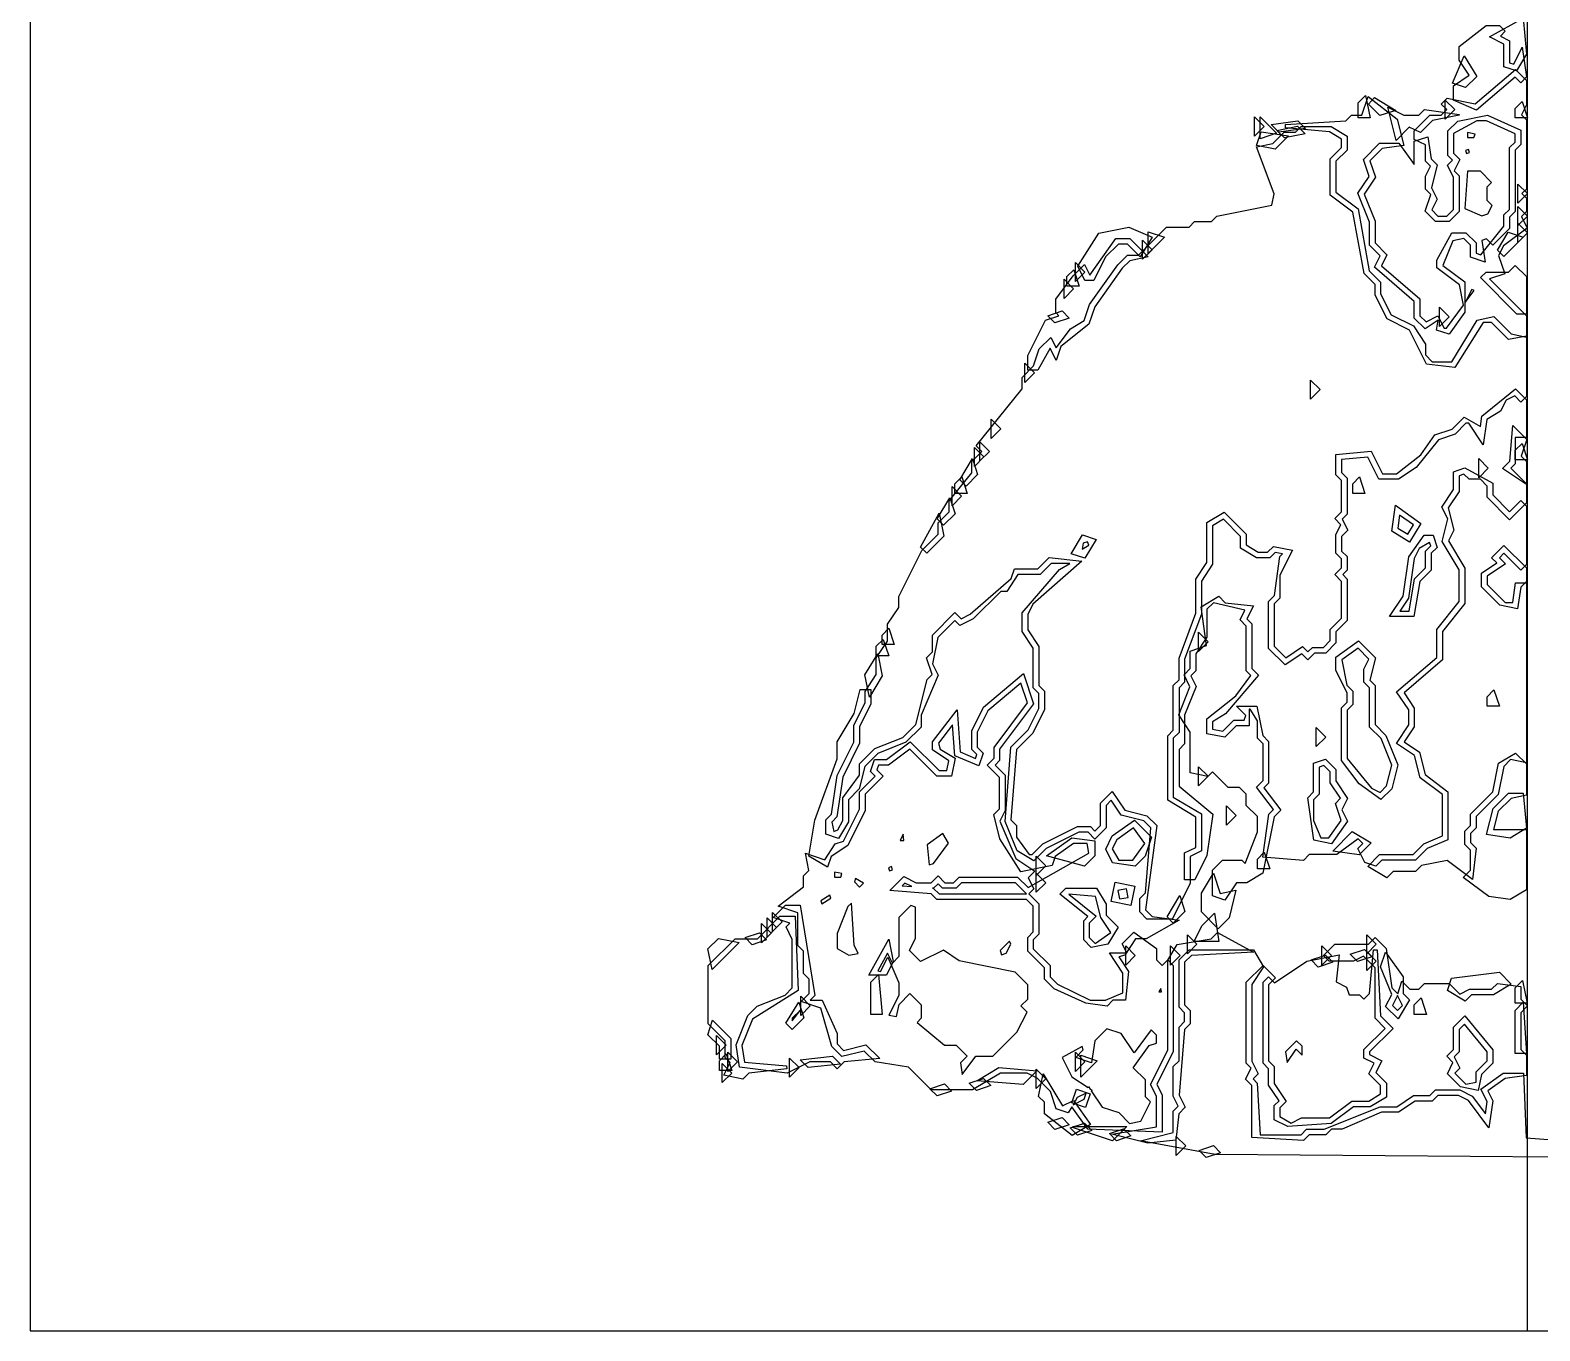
# Model space of a CAD drawing. Header units: millimetres. Extents: x 0 to 296, y 0 to 296.
# Drawn here: x 0 to 132.8, y 0 to 114.5 of the extents above; entities that cross this region are included whole.
import ezdxf

# ---------------------------------------------------------------- set-up
doc = ezdxf.new("R2010")
doc.units = ezdxf.units.MM
for name, color, linetype in [('CUT_OUTLINE', 5, 'Continuous'), ('CUT_SLOT', 1, 'Continuous'), ('ENG_D', 3, 'Continuous'), ('ENG_K', 2, 'Continuous'), ('ENG_L', 4, 'Continuous')]:
    doc.layers.add(name, color=color, linetype=linetype)

msp = doc.modelspace()

# ---------------------------------------------------------------- linework, layer by layer
at = {"layer": 'CUT_OUTLINE'}
msp.add_lwpolyline([(0, 0), (295.8, 0), (295.8, 295.8), (0, 295.8), (0, 0)], close=True, dxfattribs=at)
at = {"layer": 'CUT_SLOT'}
msp.add_lwpolyline([(131.69, 0), (135.25, 0), (135.25, 147.9), (131.69, 147.9), (131.69, 0)], close=True, dxfattribs=at)
at = {"layer": 'ENG_D'}
for points in [[(130.76, 110.88), (129.66, 111.24), (129.66, 113.24), (128.39, 113.87), (131.35, 115.52), (131.64, 112.35), (130.76, 110.88)], [(127.26, 110.4), (126.28, 109.41), (125.14, 109.79), (126.17, 112.21), (127.26, 110.4)], [(125.22, 105.36), (125.22, 103.63), (125.77, 103.09), (125.28, 102.1), (125.72, 101.66), (125.72, 98.5), (124.83, 97.62), (123.64, 97.62), (122.72, 98.53), (123.22, 100.01), (122.76, 100.47), (122.76, 101.62), (123.2, 102.5), (122.76, 102.94), (122.76, 104.37), (121.77, 104.86), (121.77, 105.61), (123.15, 106.98), (124.14, 106.98), (124.63, 107.48), (124.14, 107.97), (124.65, 108.48), (127.13, 107.99), (130.66, 111.02), (131.63, 110.04), (131.63, 107.91), (131.19, 107.03), (131.63, 106.59), (131.63, 100.47), (131.24, 100.08), (131.63, 99.69), (131.63, 98.5), (131.19, 98.06), (131.7, 97.05), (129.61, 95.48), (129.19, 94.64), (129.73, 93.02), (128.39, 92.58), (131.63, 89.34), (131.63, 87.55), (130.07, 87.24), (128.57, 88.74), (127.83, 88.74), (125.35, 84.78), (122.84, 85.06), (121.34, 88.06), (119.37, 89.05), (118.32, 91.15), (118.32, 92.09), (117.35, 93.06), (116.37, 98.46), (114.38, 99.96), (114.38, 103.14), (115.36, 104.13), (115.36, 104.87), (114.3, 105.51), (110.43, 105.86), (110.44, 106.17), (115.75, 106.48), (116.25, 106.98), (117.16, 106.98), (117.7, 108.62), (120.27, 106.63), (120.85, 104.31), (118.93, 104.04), (117.86, 102.97), (118.35, 101.52), (117.37, 100.05), (118.32, 97.66), (118.32, 95.75), (119.36, 94.71), (118.87, 93.73), (122.27, 90.83), (122.27, 89.34), (122.81, 88.79), (123.85, 89.32), (124.39, 88.25), (124.61, 88.25), (126.09, 90.28), (125.74, 92.05), (123.74, 93.55), (123.74, 94.23), (125.08, 96.63), (126.31, 96.63), (127.2, 95.75), (127.2, 94.83), (127.61, 94.7), (129.66, 97.21), (129.66, 98.21), (130.15, 98.7), (130.15, 104.13), (130.65, 104.62), (130.65, 105.34), (128.13, 106.49), (127.26, 106.49), (125.22, 105.36)], [(108.56, 106), (107.72, 105.15), (107.72, 106.84), (108.56, 106)], [(108.29, 105.53), (110.71, 105.18), (109.53, 104), (107.89, 104.33), (108.29, 105.53)], [(109.69, 105.65), (111.5, 106.02), (112.17, 105.35), (110.35, 104.99), (109.69, 105.65)], [(90.22, 90.8), (91.76, 92.85), (92.75, 93.84), (93.22, 92.92), (95.52, 96.14), (96.73, 96.14), (98.36, 94.51), (96.75, 94.18), (96.08, 93.51), (93.65, 90.11), (93.14, 88.59), (90.68, 86.62), (90.27, 85.39), (89.72, 86.49), (88.64, 84.55), (87.76, 84.55), (87.76, 85.84), (89.31, 88.94), (90.5, 89.34), (90.22, 89.63), (90.22, 90.8)], [(97.86, 94.31), (97.86, 95.99), (98.7, 95.15), (97.86, 94.31)], [(98.35, 96.72), (99.8, 96.24), (98.35, 94.8), (98.35, 96.72)], [(126.25, 90.49), (127.04, 91.57), (126.83, 91.64), (126.25, 90.49)], [(123.99, 90.08), (124.83, 89.23), (123.99, 88.39), (123.99, 90.08)], [(87.51, 85.15), (88.35, 84.3), (87.51, 83.46), (87.51, 85.15)], [(113.78, 60.15), (114.38, 60.74), (114.38, 61.73), (115.36, 62.71), (115.36, 65.96), (114.77, 66.56), (115.36, 67.15), (115.36, 67.93), (114.87, 68.43), (114.87, 70.07), (115.31, 70.94), (114.77, 71.49), (115.36, 72.08), (115.36, 74.83), (114.87, 75.33), (114.87, 77.13), (117.97, 77.42), (118.97, 75.43), (120.21, 75.43), (122.33, 77.08), (123.59, 78.84), (125.09, 79.34), (126.17, 80.42), (127.58, 79.58), (127.7, 80.49), (130.66, 82.91), (131.63, 81.94), (131.63, 78.63), (130.65, 78.63), (130.65, 76.31), (130.26, 75.92), (131.63, 74.55), (131.63, 72.86), (130.15, 71.38), (128.18, 73.36), (128.18, 74.34), (127.59, 74.94), (126.6, 74.94), (126.14, 75.39), (125.72, 75.25), (125.72, 73.88), (124.75, 72.43), (125.24, 70.47), (124.77, 69.52), (126.21, 67.12), (126.21, 64), (124.24, 61.54), (124.24, 59.05), (120.87, 56.16), (121.77, 54.8), (121.77, 53.17), (120.88, 51.83), (122.24, 50.93), (122.73, 48.95), (124.73, 47.45), (124.73, 43.22), (122.9, 42.44), (121.87, 41.41), (118.92, 41.41), (118.39, 40.88), (117.41, 41.21), (116.79, 42.45), (117.23, 42.89), (116.82, 43.31), (114.95, 41.91), (112.51, 41.91), (112.01, 41.4), (108.43, 41.68), (108.97, 45.47), (109.37, 45.87), (107.89, 47.84), (108.46, 48.42), (108.46, 51.66), (107.97, 52.16), (107.97, 53.67), (107.34, 54.72), (107.23, 54.72), (107.23, 53.24), (106.1, 53.24), (105.09, 52.24), (103.53, 52.55), (103.53, 53.86), (106.06, 55.88), (107.4, 57.66), (106.98, 58.07), (106.98, 62.02), (106.44, 62.56), (106.87, 63.43), (104.1, 64.07), (103.53, 63.5), (103.53, 61.06), (102.55, 59.58), (102.55, 58.07), (102.11, 57.63), (102.57, 56.71), (101.56, 54.18), (101.56, 51.66), (101.07, 51.17), (101.07, 47.94), (104.04, 45.46), (103.52, 41.83), (102.45, 39.69), (101.56, 39.69), (101.56, 42.06), (102.55, 42.55), (102.55, 45.22), (100.08, 46.7), (100.08, 52.36), (100.57, 52.85), (100.57, 56.8), (101.07, 57.29), (101.07, 59.21), (102.55, 63.15), (102.55, 66.14), (103.53, 67.62), (103.53, 71.13), (105.05, 72.04), (106.98, 70.11), (106.98, 69.16), (108.04, 68.53), (108.85, 68.53), (109.37, 69.04), (111.04, 68.71), (109.94, 66.5), (109.94, 64.48), (109.45, 63.99), (109.45, 60.25), (110.46, 59.23), (111.94, 60.22), (112.41, 59.76), (112.8, 60.15), (113.78, 60.15)], [(112.65, 81.98), (112.65, 83.67), (113.49, 82.83), (112.65, 81.98)], [(85.39, 79.37), (84.55, 78.53), (84.55, 80.22), (85.39, 79.37)], [(83.07, 76.07), (83.07, 77.75), (83.91, 76.91), (83.07, 76.07)], [(83.56, 78.24), (84.41, 77.4), (83.56, 76.56), (83.56, 78.24)], [(130.65, 77.5), (131.25, 78.1), (131.73, 76.66), (130.65, 76.66), (130.65, 77.5)], [(81.78, 74.9), (82.89, 76.76), (83.35, 75.36), (82.33, 74.34), (81.78, 74.9)], [(81.95, 75.15), (82.43, 73.7), (81.35, 73.7), (81.35, 74.55), (81.95, 75.15)], [(80.92, 73.3), (81.38, 71.91), (80.36, 70.89), (79.8, 71.45), (80.92, 73.3)], [(81.94, 73.46), (81.1, 72.62), (81.1, 74.3), (81.94, 73.46)], [(78.88, 68.43), (78.33, 68.98), (79.98, 71.95), (80.38, 69.93), (78.88, 68.43)], [(120.48, 71.79), (120.31, 70.63), (121.2, 70.1), (121.69, 70.92), (120.48, 71.79)], [(91.58, 68.39), (92.58, 70.06), (93.79, 69.65), (92.79, 67.99), (91.58, 68.39)], [(122.76, 67.15), (122.76, 68.63), (123.22, 69.09), (123.11, 69.39), (122.21, 68.85), (121.76, 67.96), (121.27, 64.49), (120.51, 63.35), (121.32, 63.35), (121.79, 66.18), (122.76, 67.15)], [(130.85, 63.55), (129.29, 63.86), (127.69, 65.47), (127.69, 66.69), (129.03, 67.58), (128.57, 68.03), (129.66, 69.12), (131.63, 67.15), (131.63, 65.96), (131.13, 65.45), (130.85, 63.55)], [(69.03, 44.93), (70.99, 50.33), (70.99, 51.83), (72.49, 54.33), (73.02, 56.45), (73.95, 56.45), (73.95, 55.16), (72.96, 53.19), (72.96, 51.71), (71.48, 48.73), (70.98, 45.24), (70.52, 44.78), (70.69, 43.95), (71.06, 44.08), (71.49, 44.92), (71.49, 46.92), (72.96, 48.89), (72.96, 49.9), (74.31, 51.24), (76.77, 52.22), (77.92, 53.37), (78.9, 57.31), (79.34, 57.75), (78.85, 59.23), (79.37, 59.76), (79.37, 61.23), (81.35, 63.21), (81.89, 62.67), (82.69, 63.06), (86.31, 66.2), (86.59, 67.05), (88.64, 67.05), (89.64, 68.05), (92.53, 67.73), (88.2, 63.94), (87.76, 63.05), (87.76, 61.7), (88.74, 60.22), (88.74, 56.8), (89.23, 56.3), (89.23, 54.67), (88.2, 52.61), (86.76, 51.16), (86.28, 44.96), (86.77, 44.47), (86.77, 43.46), (87.88, 41.91), (88.15, 41.91), (89.09, 42.85), (92.13, 44.37), (93.28, 44.37), (93.67, 43.98), (94.16, 44.47), (94.16, 46.44), (95.19, 47.47), (96.29, 45.82), (98.23, 45.33), (99.11, 44.46), (98.12, 37.06), (98.72, 36.47), (101.09, 36.13), (98.17, 34.51), (97.25, 34.51), (96.29, 33.07), (95.78, 32.9), (96.64, 31.61), (96.36, 29.09), (95.25, 29.09), (94.74, 28.58), (92.86, 28.85), (90.08, 30.11), (89.23, 30.96), (89.23, 31.94), (87.76, 33.42), (87.76, 34.61), (88.25, 35.11), (88.25, 37.37), (87.65, 37.96), (79.76, 37.96), (79.26, 38.46), (75.62, 38.74), (76.86, 39.99), (77.95, 39.44), (79.27, 39.44), (79.87, 40.04), (80.46, 39.44), (81.24, 39.44), (81.74, 39.93), (86.87, 39.93), (87.8, 39.01), (93.15, 42.03), (92.98, 42.89), (91.78, 42.89), (90.18, 41.75), (89.92, 40.95), (87.14, 40.4), (85.31, 43.29), (84.77, 45.43), (85.29, 45.95), (85.29, 48.71), (84.2, 49.79), (84.8, 50.39), (84.8, 51.35), (87.73, 55.26), (87.14, 57.01), (84.26, 54.57), (83.32, 52.69), (83.32, 51.37), (83.85, 50.85), (83.47, 49.71), (81.36, 50.61), (81.15, 53.33), (79.9, 51.72), (80.07, 51.19), (81.38, 50.41), (81.06, 48.81), (79.76, 48.81), (77.38, 51.19), (75.51, 49.79), (74.62, 49.79), (74.48, 49.37), (75.04, 48.81), (73.46, 47.23), (73.46, 45.79), (71.92, 42.72), (70.46, 41.75), (70.14, 40.8), (68.5, 41.78), (69.03, 44.93)], [(74.94, 61.23), (75.54, 61.84), (76.02, 60.39), (74.94, 60.39), (74.94, 61.23)], [(74.44, 59.41), (74.44, 60.25), (75.04, 60.85), (75.53, 59.41), (74.44, 59.41)], [(115.86, 50.37), (117.99, 47.77), (118.77, 47.38), (119.33, 47.95), (119.79, 49.78), (118.85, 52.12), (117.83, 53.14), (117.83, 56.59), (117.34, 57.09), (117.34, 58.23), (117.78, 59.11), (116.82, 60.07), (115.39, 59.05), (115.84, 56.82), (116.35, 56.3), (116.35, 55.11), (115.86, 54.62), (115.86, 50.37)], [(74.56, 59.59), (74.95, 57.64), (73.83, 55.78), (73.44, 57.73), (74.56, 59.59)], [(128.18, 54.97), (128.18, 55.81), (128.78, 56.41), (129.26, 54.97), (128.18, 54.97)], [(131.63, 49.9), (131.63, 47.13), (130.28, 46.86), (129.14, 45.72), (128.74, 44.12), (131.63, 44.12), (131.63, 38.81), (130.21, 37.95), (128.33, 38.22), (126.08, 39.91), (126.7, 40.53), (126.7, 42.3), (126.21, 42.79), (126.21, 43.98), (126.7, 44.47), (126.7, 45.46), (128.69, 47.45), (129.19, 49.95), (130.68, 50.84), (131.63, 49.9)], [(102.79, 49.65), (103.63, 48.81), (102.79, 47.97), (102.79, 49.65)], [(115.34, 44.9), (114.84, 46.41), (115.29, 46.87), (114.38, 48.24), (114.38, 49.2), (113.82, 49.76), (113.39, 49.62), (113.39, 47.23), (112.9, 46.73), (112.9, 44.91), (113.55, 43.38), (114.25, 43.38), (115.34, 44.9)], [(97.06, 44.27), (95.59, 43.22), (95.18, 42.41), (95.78, 41.41), (97, 41.41), (98.05, 42.89), (97.06, 44.27)], [(107.97, 40.67), (107.97, 41.51), (108.57, 42.12), (109.05, 40.67), (107.97, 40.67)], [(104.68, 38.49), (106.08, 38.77), (105.48, 36.36), (104.52, 35.39), (103.04, 36.87), (103.04, 38.52), (104.09, 40.27), (104.68, 38.49)], [(96.44, 38.9), (95.69, 38.75), (95.84, 38.01), (96.59, 38.15), (96.44, 38.9)], [(68.63, 29.09), (69.67, 29.09), (70.99, 26.18), (70.99, 25.25), (71.56, 24.68), (73.53, 25.17), (74.74, 23.96), (71.6, 23.67), (70.99, 23.07), (70.4, 23.66), (68.59, 23.66), (66.6, 22.67), (62.39, 23.2), (62.11, 25.17), (63.14, 27.75), (63.95, 28.56), (66.42, 29.54), (67.05, 30.18), (67.05, 34.45), (66.5, 35.55), (66.84, 35.88), (65.36, 36.37), (66.45, 37.47), (67.75, 37.47), (69.04, 29.5), (68.63, 29.09)], [(91.37, 38.44), (93.79, 36.5), (93.18, 35.89), (93.18, 34.61), (93.7, 34.09), (95.06, 35.07), (94.18, 36.38), (93.72, 38.22), (91.37, 38.44)], [(101.59, 36.91), (100.57, 35.89), (100.02, 36.44), (101.13, 38.3), (101.59, 36.91)], [(64.83, 36.34), (65.67, 35.5), (64.83, 34.65), (64.83, 36.34)], [(65.32, 35.15), (65.32, 36.83), (66.16, 35.99), (65.32, 35.15)], [(60.56, 34.53), (62.37, 34.17), (60, 31.79), (59.63, 33.61), (60.56, 34.53)], [(62.9, 34.62), (64.16, 35.04), (64.79, 34.4), (63.53, 33.98), (62.9, 34.62)], [(65.18, 35), (64.34, 34.16), (64.34, 35.85), (65.18, 35)], [(98.57, 21.69), (100.08, 24.71), (100.08, 32.61), (100.91, 34), (103.91, 34.49), (104.47, 35.06), (107.61, 33.32), (102.16, 33.04), (101.56, 32.44), (101.56, 28.7), (102.05, 28.2), (102.05, 27.01), (101.55, 26.51), (101.07, 20.75), (101.61, 19.67), (101.06, 19.11), (100.8, 16.79), (98.34, 16.51), (95.17, 17.3), (99.09, 17.96), (99.09, 20.65), (98.57, 21.69)], [(120.31, 29.67), (120.68, 30.78), (121.38, 30.07), (122.16, 30.07), (122.66, 30.57), (124.83, 30.57), (125.77, 29.63), (126.64, 30.07), (128.57, 30.07), (129.08, 30.58), (131.14, 30.29), (131.14, 29.19), (131.73, 28.59), (131.14, 28), (131.14, 24.75), (131.63, 24.26), (131.63, 22.46), (129.76, 22.2), (128.25, 21.12), (128.68, 20.25), (128.34, 17.86), (126.54, 20.27), (125.66, 20.71), (123.85, 20.71), (123.35, 20.21), (121.85, 20.21), (120.37, 19.23), (118.87, 19.23), (115.41, 17.75), (114.48, 17.75), (113.99, 17.26), (112.51, 17.26), (112.01, 16.76), (107.48, 17.02), (107.48, 21.59), (106.93, 22.14), (107.42, 23.12), (106.98, 23.56), (106.98, 30.67), (108.46, 32.15), (109.55, 31.06), (108.95, 30.46), (108.95, 23.77), (109.45, 23.27), (109.45, 21.77), (110.5, 20.18), (109.94, 19.62), (109.94, 18.87), (110.94, 18.28), (111.85, 18.73), (114.3, 18.73), (116.27, 20.21), (117.76, 20.21), (118.81, 20.85), (118.81, 21.59), (117.78, 22.63), (118.24, 23.55), (117.34, 24), (117.34, 24.75), (119.21, 26.62), (118.32, 27.51), (118.32, 31.94), (117.29, 32.98), (116.41, 32.54), (114.28, 32.54), (113.78, 33.03), (114.77, 34.02), (117.73, 34.02), (118.32, 34.61), (119.29, 33.64), (119.79, 30.19), (120.31, 29.67)], [(75.93, 32.5), (75.34, 31.31), (73.78, 31.31), (75.54, 34.48), (75.93, 32.5)], [(96.38, 32.19), (96.38, 33.87), (97.22, 33.03), (96.38, 32.19)], [(112.69, 32.65), (113.95, 33.07), (114.59, 32.43), (113.32, 32.01), (112.69, 32.65)], [(74.96, 27.85), (73.95, 27.85), (73.95, 30.67), (74.64, 31.36), (74.96, 27.85)], [(119.85, 28.64), (120.29, 28.2), (120.73, 28.64), (120.29, 29.52), (119.85, 28.64)], [(67.05, 27.28), (67.73, 28.19), (67.05, 27.51), (67.05, 27.28)], [(60.64, 25.04), (59.62, 26.06), (60.04, 27.33), (61.63, 25.74), (61.63, 23.91), (60.64, 23.91), (60.64, 25.04)], [(128.18, 24.56), (126.19, 26.99), (125.72, 26.52), (125.72, 24.55), (125.28, 24.11), (125.77, 23.12), (125.33, 22.68), (126.29, 21.71), (127.2, 21.89), (127.2, 22.78), (128.18, 23.77), (128.18, 24.56)], [(62.22, 23.66), (61.38, 22.82), (61.38, 24.51), (62.22, 23.66)], [(92.44, 24.25), (93.88, 23.77), (92.44, 22.33), (92.44, 24.25)], [(61.73, 22.68), (60.89, 21.84), (60.89, 23.52), (61.73, 22.68)], [(85.23, 23.18), (88.55, 22.88), (87.36, 21.68), (83.27, 22), (85.23, 23.18)], [(88.49, 21.34), (88.49, 23.03), (89.34, 22.19), (88.49, 21.34)], [(88.72, 20.63), (89.12, 22.61), (90.81, 19.8), (91.78, 20.28), (93.29, 18.17), (91.68, 17.2), (89.23, 19.11), (89.23, 20.11), (88.72, 20.63)], [(79.8, 20.67), (79.16, 21.31), (80.43, 21.73), (81.06, 21.09), (79.8, 20.67)], [(83.25, 21.16), (82.62, 21.8), (83.88, 22.22), (84.51, 21.58), (83.25, 21.16)], [(91.63, 20.06), (92.04, 21.26), (93.24, 20.86), (92.84, 19.65), (91.63, 20.06)], [(91.71, 17.9), (91.72, 17.99), (96.48, 17.99), (95.22, 16.73), (91.71, 17.9)], [(100.82, 15.43), (100.82, 17.11), (101.66, 16.27), (100.82, 15.43)], [(102.83, 15.88), (104.09, 16.3), (104.73, 15.67), (103.46, 15.25), (102.83, 15.88)]]:
    msp.add_lwpolyline(points, close=True, dxfattribs=at)
at = {"layer": 'ENG_K'}
for points in [[(120.14, 107.41), (118.75, 106.95), (117.73, 107.97), (118.28, 108.53), (120.14, 107.41)], [(119.43, 107.69), (120.84, 106.98), (122.16, 106.98), (122.67, 107.49), (125.72, 107.06), (125.72, 106.98), (123.37, 106.51), (122.31, 105.45), (121.33, 105.94), (120.16, 104.77), (119.43, 107.69)], [(125.33, 107.48), (124.48, 106.63), (124.48, 108.32), (125.33, 107.48)], [(130.65, 106.74), (130.65, 107.58), (131.25, 108.18), (131.73, 106.74), (130.65, 106.74)], [(91.47, 67.54), (89.83, 67.54), (88.84, 66.56), (86.9, 66.56), (85.92, 65.08), (85.39, 65.08), (82.97, 62.66), (81.79, 62.07), (81.35, 62.51), (79.85, 61.01), (79.39, 58.7), (79.89, 57.69), (78.39, 54.18), (78.39, 53.14), (77.05, 51.8), (74.58, 50.82), (73.43, 49.67), (72.94, 47.7), (71.98, 46.73), (71.98, 44.8), (71.1, 43.33), (70.01, 43.7), (70.01, 44.97), (70.51, 45.47), (71, 48.88), (72.47, 51.82), (72.47, 53.3), (73.46, 55.27), (73.46, 56.28), (74.44, 57.76), (74.44, 59.24), (75.43, 60.71), (75.43, 62.19), (76.42, 63.67), (76.42, 64.64), (78.43, 68.67), (79.87, 70.11), (79.87, 71.1), (80.85, 72.08), (80.85, 73.05), (82.83, 75.52), (82.83, 76.52), (83.71, 77.4), (83.23, 77.88), (87.26, 82.91), (87.26, 83.91), (88.28, 84.93), (88.77, 86.41), (89.79, 87.43), (90.26, 86.5), (91.53, 88.19), (92.73, 88.91), (93.2, 90.33), (95.7, 93.83), (96.53, 94.66), (97.51, 94.66), (99.98, 97.12), (101.95, 97.12), (102.44, 97.62), (103.92, 97.62), (104.4, 98.09), (109.24, 99.06), (109.44, 100.06), (107.88, 104.21), (109.33, 104.5), (110.33, 105.5), (111.32, 105.5), (111.81, 106), (114.45, 106), (115.86, 105.15), (115.86, 103.92), (114.87, 102.94), (114.87, 100.2), (116.82, 98.74), (117.81, 93.3), (118.81, 92.29), (118.81, 91.26), (119.74, 89.42), (121.69, 88.44), (122.76, 86.84), (122.76, 85.89), (123.35, 85.29), (125.08, 85.29), (127.29, 88.96), (128.76, 89.26), (130.28, 87.74), (131.63, 87.46), (131.63, 82.23), (131.14, 81.74), (130.6, 82.28), (129.84, 81.9), (129.36, 80.93), (128.16, 80.21), (127.84, 77.96), (126.57, 79.87), (126.31, 79.87), (125.36, 78.91), (123.89, 78.42), (121.94, 75.99), (120.37, 74.94), (118.66, 74.94), (117.68, 76.89), (115.36, 76.68), (115.36, 75.53), (115.86, 75.04), (115.86, 71.88), (115.42, 71.44), (115.91, 70.45), (115.36, 69.9), (115.36, 68.63), (115.86, 68.14), (115.86, 66.95), (115.47, 66.56), (115.86, 66.16), (115.86, 62.51), (114.87, 61.52), (114.87, 60.54), (113.99, 59.65), (113, 59.65), (112.41, 59.06), (111.88, 59.58), (110.4, 58.6), (108.95, 60.04), (108.95, 64.19), (109.46, 64.7), (109.95, 68.15), (110.18, 68.38), (109.53, 68.51), (109.06, 68.03), (107.9, 68.03), (106.49, 68.88), (106.49, 69.9), (104.97, 71.42), (104.02, 70.85), (104.02, 67.47), (103.04, 65.99), (103.04, 63.06), (101.56, 59.12), (101.56, 57.09), (101.07, 56.59), (101.07, 52.65), (100.57, 52.16), (100.57, 46.98), (103.04, 45.5), (103.04, 42.25), (102.05, 41.75), (102.05, 39.38), (100.48, 36.24), (98.25, 36.24), (97.62, 36.87), (97.62, 38.06), (98.12, 38.56), (98.59, 44.28), (97.98, 44.89), (95.98, 45.39), (95.11, 46.7), (94.66, 46.24), (94.66, 44.27), (93.67, 43.28), (93.08, 43.88), (92.25, 43.88), (89.38, 42.44), (88.29, 41.35), (86.82, 42.23), (85.78, 44.83), (86.28, 51.38), (87.8, 52.9), (88.74, 54.78), (88.74, 56.1), (88.25, 56.59), (88.25, 60.07), (87.26, 61.55), (87.26, 63.2), (90.55, 66.99), (91.47, 67.54)], [(130.89, 99.24), (130.89, 100.92), (131.73, 100.08), (130.89, 99.24)], [(130.89, 97.27), (130.89, 98.95), (131.73, 98.11), (130.89, 97.27)], [(89.52, 89.34), (90.78, 89.76), (91.42, 89.13), (90.15, 88.71), (89.52, 89.34)], [(120.2, 51.7), (121.28, 53.32), (121.28, 54.65), (120.21, 56.25), (123.74, 59.27), (123.74, 61.71), (125.72, 64.18), (125.72, 66.98), (124.22, 69.47), (124.72, 71.46), (124.2, 72.49), (125.22, 74.03), (125.22, 75.61), (126.23, 75.94), (128.67, 74.59), (128.67, 73.56), (130.15, 72.08), (131.14, 73.07), (131.63, 72.57), (131.63, 67.44), (131.14, 66.95), (129.66, 68.43), (129.27, 68.03), (129.8, 67.5), (128.18, 66.42), (128.18, 65.67), (129.76, 64.09), (130.43, 64.09), (130.68, 65.82), (131.63, 65.82), (131.63, 49.99), (130.23, 50.27), (129.64, 49.67), (129.15, 47.21), (127.2, 45.25), (127.2, 44.27), (126.7, 43.78), (126.7, 42.99), (127.21, 42.49), (126.9, 39.72), (124.67, 41.4), (122.39, 40.94), (121.87, 40.43), (119.9, 40.43), (119.35, 39.87), (117.68, 40.87), (118.71, 41.91), (121.67, 41.91), (122.62, 42.85), (124.24, 43.55), (124.24, 47.21), (122.29, 48.66), (121.8, 50.63), (120.2, 51.7)], [(127.44, 76.76), (128.28, 75.92), (127.44, 75.08), (127.44, 76.76)], [(120.11, 72.66), (122.35, 71.06), (121.36, 69.42), (119.78, 70.37), (120.11, 72.66)], [(93.02, 69.45), (92.65, 69.33), (92.54, 68.78), (93.13, 69.13), (93.02, 69.45)], [(113.99, 52.26), (113.15, 51.42), (113.15, 53.1), (113.99, 52.26)], [(112.93, 43.18), (112.39, 46.92), (112.9, 47.43), (112.9, 49.97), (113.95, 50.32), (114.87, 49.4), (114.87, 48.39), (115.89, 46.85), (115.39, 45.85), (115.9, 44.84), (114.49, 42.87), (112.93, 43.18)], [(105.26, 44.51), (105.26, 46.2), (106.1, 45.36), (105.26, 44.51)], [(94.66, 37.54), (94.66, 36.58), (95.71, 35.53), (94.81, 34.04), (93.34, 33.75), (92.69, 34.41), (92.69, 36.09), (93.06, 36.46), (90.59, 38.43), (91.1, 38.95), (93.81, 38.95), (94.66, 37.54)], [(62.83, 23.65), (66.55, 23.31), (66.56, 23.06), (63.22, 22.69), (62.69, 22.16), (61.01, 22.5), (61.57, 23.62), (61.13, 24.06), (61.13, 25.53), (59.65, 27.01), (59.65, 32.15), (62.02, 34.51), (63.99, 34.51), (65.96, 36.48), (67.29, 36.48), (67.55, 29.94), (63.55, 27.44), (62.62, 25.11), (62.83, 23.65)], [(113.64, 32.19), (113.64, 33.87), (114.48, 33.03), (113.64, 32.19)], [(119.78, 29.59), (118.8, 32.04), (119.23, 33.32), (120.79, 31.14), (120.79, 29.68), (121.34, 29.13), (120.34, 27.46), (119.25, 28.55), (119.78, 29.59)], [(124.68, 29.96), (125.04, 31.04), (129.26, 31.57), (130.3, 30.52), (128.74, 29.58), (126.8, 29.58), (126.25, 29.02), (124.68, 29.96)], [(130.65, 28.84), (130.65, 30.18), (131.29, 30.82), (131.69, 28.84), (130.65, 28.84)], [(130.65, 24.4), (130.65, 28.2), (131.35, 28.91), (131.65, 24.4), (130.65, 24.4)], [(66.8, 24.01), (67.64, 23.17), (66.8, 22.33), (66.8, 24.01)], [(71.28, 23.48), (68.44, 23.16), (67.74, 23.85), (70.59, 24.17), (71.28, 23.48)], [(90.15, 17.71), (89.52, 18.35), (90.78, 18.77), (91.42, 18.13), (90.15, 17.71)], [(91.49, 17.86), (92.75, 18.28), (93.39, 17.64), (92.13, 17.22), (91.49, 17.86)], [(94.94, 17.36), (96.2, 17.78), (96.84, 17.15), (95.58, 16.73), (94.94, 17.36)]]:
    msp.add_lwpolyline(points, close=True, dxfattribs=at)
msp.add_lwpolyline([(134.16, 15.28), (104.25, 15.53), (97.68, 16.72), (100.57, 17.45), (100.57, 19.33), (101.01, 19.77), (100.57, 20.65), (100.57, 23.27), (101.07, 23.77), (101.07, 26.72), (101.56, 27.22), (101.56, 28), (101.07, 28.49), (101.07, 32.64), (101.95, 33.52), (107.62, 33.52), (108.51, 32.04), (107.48, 30.49), (107.48, 23.72), (108.02, 22.63), (107.58, 22.19), (107.96, 21.8), (108.2, 17.26), (111.81, 17.26), (112.3, 17.75), (113.84, 17.75), (118.77, 19.72), (118.77, 19.72), (120.22, 19.72), (121.7, 20.71), (123.15, 20.71), (123.64, 21.2), (125.77, 21.2), (126.86, 20.65), (128.02, 19.11), (128.17, 20.17), (127.62, 21.28), (129.58, 22.68), (131.38, 22.68), (131.62, 16.99), (134.35, 16.78)], dxfattribs=at)
at = {"layer": 'ENG_L'}
for points in [[(125.22, 109.58), (126.61, 110.5), (125.72, 111.84), (125.72, 113.02), (128.1, 114.87), (129.27, 114.87), (129.76, 114.38), (129.34, 113.95), (130.15, 113.54), (130.15, 111.6), (130.52, 111.47), (131.27, 112.98), (131.65, 110.35), (131.14, 109.84), (130.63, 110.34), (127.24, 107.43), (125.22, 108.3), (125.22, 109.58)], [(116.84, 108.07), (117.49, 108.71), (117.88, 106.74), (116.84, 106.74), (116.84, 108.07)], [(108.21, 104.91), (108.21, 106.84), (109.66, 105.4), (108.21, 104.91)], [(112.19, 105.82), (109.85, 105.49), (109.17, 106.17), (111.51, 106.5), (112.19, 105.82)], [(121.76, 102.64), (121.77, 102.65), (121.77, 104.7), (122.96, 105.09), (123.24, 103.15), (123.77, 102.62), (123.27, 100.6), (123.77, 99.59), (123.31, 98.65), (123.85, 98.11), (124.63, 98.11), (125.22, 98.7), (125.22, 101.5), (124.68, 102.59), (125.12, 103.04), (124.73, 103.43), (124.73, 105.61), (125.6, 106.47), (128.21, 106.99), (131.14, 105.66), (131.14, 104.42), (130.65, 103.92), (130.65, 98.5), (130.15, 98.01), (130.15, 97.02), (128.67, 95.54), (128.12, 96.1), (127.72, 95.97), (127.99, 94.05), (126.7, 94.48), (126.7, 95.54), (126.13, 96.12), (125.16, 95.92), (124.29, 93.76), (126.21, 92.32), (126.21, 89.65), (124.83, 87.71), (123.71, 88.08), (123.88, 88.95), (122.73, 88.18), (121.77, 89.13), (121.77, 90.6), (118.26, 93.61), (118.76, 94.61), (117.83, 95.54), (117.83, 97.57), (116.81, 100.11), (117.8, 101.6), (117.3, 103.1), (118.71, 104.52), (120.42, 104.52), (121.76, 102.64)], [(127.02, 105.01), (127.12, 105.32), (126.46, 105.45), (126.46, 105.01), (127.02, 105.01)], [(126.37, 103.6), (126.64, 103.69), (126.55, 103.96), (126.28, 103.87), (126.37, 103.6)], [(126.22, 98.76), (127.7, 98.13), (128.25, 98.31), (128.62, 99.05), (128.18, 99.49), (128.18, 100.68), (128.57, 101.07), (127.59, 102.05), (126.44, 102.05), (126.22, 98.76)], [(97.66, 94.51), (96.53, 95.64), (95.75, 95.64), (94.61, 94.51), (93.58, 92.44), (92.78, 92.44), (92.16, 93.69), (94.01, 96.6), (96.66, 97.13), (98.71, 96.25), (97.66, 94.51)], [(130.89, 95.79), (130.89, 97.47), (131.73, 96.63), (130.89, 95.79)], [(131.35, 96.24), (129.66, 94.56), (129.1, 95.11), (130.04, 96.68), (131.35, 96.24)], [(91.81, 93.39), (92.29, 91.95), (91.21, 91.95), (91.21, 92.79), (91.81, 93.39)], [(91.95, 92.34), (91.95, 94.02), (92.79, 93.18), (91.95, 92.34)], [(128.08, 93.18), (130.05, 93.18), (130.65, 93.77), (131.63, 92.79), (131.63, 89.48), (130.79, 89.48), (127.59, 92.69), (128.08, 93.18)], [(90.96, 92.54), (91.8, 91.7), (90.96, 90.86), (90.96, 92.54)], [(130.45, 79.67), (131.67, 78.45), (131.18, 76.98), (131.63, 76.52), (131.63, 74.48), (129.52, 75.88), (130.16, 76.53), (130.45, 79.67)], [(116.35, 73.7), (116.35, 74.55), (116.95, 75.15), (117.43, 73.7), (116.35, 73.7)], [(123.25, 68.43), (123.25, 66.95), (122.25, 65.94), (121.73, 62.86), (119.59, 62.86), (120.8, 64.67), (121.29, 68.13), (122.63, 70.01), (123.43, 70.01), (123.78, 68.95), (123.25, 68.43)], [(103.02, 63.73), (104.56, 64.65), (105.12, 64.08), (107.61, 63.8), (107.04, 62.66), (107.48, 62.22), (107.48, 58.28), (108.06, 57.7), (105.17, 54.29), (104.02, 53.6), (104.02, 52.95), (104.93, 52.77), (105.89, 53.74), (106.8, 53.74), (106.95, 54.16), (106.14, 54.97), (107.92, 54.97), (108.44, 52.38), (108.95, 51.87), (108.95, 48.21), (108.54, 47.8), (110.02, 45.83), (109.43, 45.24), (108.44, 40.27), (107.05, 39.44), (106.13, 39.44), (105.11, 37.91), (104.02, 38.28), (104.02, 40.53), (104.91, 41.41), (106.59, 41.41), (106.89, 41.12), (107.97, 43.92), (107.97, 45.25), (106.98, 46.24), (106.98, 47.23), (106.39, 47.82), (105.4, 47.82), (104.02, 49.2), (103.61, 48.79), (102.05, 49.1), (102.05, 52.68), (101.04, 54.2), (102.03, 56.68), (101.51, 57.73), (102.05, 58.28), (102.05, 59.83), (103.5, 60.32), (103.02, 63.73)], [(102.79, 61.48), (103.63, 60.64), (102.79, 59.8), (102.79, 61.48)], [(115.36, 50.2), (115.36, 54.83), (115.86, 55.32), (115.86, 56.14), (114.87, 58.12), (114.87, 59.29), (116.87, 60.72), (118.35, 59.24), (117.86, 57.26), (118.32, 56.8), (118.32, 53.35), (119.27, 52.4), (120.31, 49.81), (119.78, 47.7), (118.84, 46.76), (116.91, 48.14), (115.36, 50.2)], [(87.86, 38.45), (87.86, 38.45), (88.74, 37.57), (88.74, 34.9), (88.25, 34.41), (88.25, 33.63), (89.73, 32.15), (89.73, 31.16), (90.37, 30.52), (93.24, 29.09), (94.61, 29.09), (96.14, 29.74), (96.14, 31.48), (94.94, 33.28), (96.48, 33.28), (96.08, 34.07), (97.1, 35.08), (99.09, 33.65), (99.09, 32.64), (99.59, 32.15), (100.08, 32.64), (100.57, 32.15), (100.57, 24.59), (99.12, 21.69), (99.59, 20.76), (99.59, 17.49), (93.05, 17.75), (91.64, 19.72), (91.32, 19.18), (90.27, 19.53), (89.76, 21.07), (88.6, 22.23), (87.7, 22.68), (85.36, 22.68), (82.89, 21.2), (79.27, 21.2), (77.28, 23.19), (74.33, 23.68), (73.38, 24.62), (71.41, 24.13), (70.53, 25.01), (69.56, 28.4), (67.83, 28.98), (68.53, 29.68), (68.53, 30.96), (68.03, 31.45), (68.03, 33.42), (67.54, 33.92), (67.54, 36.8), (65.79, 37.38), (68.03, 39.07), (68.03, 40.04), (68.51, 40.51), (68.2, 42.03), (69.91, 41.46), (70.83, 42.85), (71.56, 43.09), (72.96, 45.91), (72.96, 47.43), (74.34, 48.81), (73.92, 49.23), (74.27, 50.29), (75.35, 50.29), (77.43, 51.84), (79.97, 49.3), (80.65, 49.3), (80.83, 50.17), (79.37, 51.14), (79.37, 51.85), (81.54, 54.64), (81.83, 50.95), (83.17, 50.37), (83.28, 50.71), (82.83, 51.17), (82.83, 52.81), (83.86, 54.88), (87.38, 57.86), (88.28, 55.17), (85.29, 51.19), (85.29, 50.18), (84.9, 49.79), (85.78, 48.91), (85.78, 45.79), (85.32, 44.86), (86.72, 41.58), (88.39, 40.46), (87.81, 39.88), (88.3, 38.9), (87.86, 38.45)], [(131.36, 47.33), (131.65, 44.24), (130.21, 43.37), (128.12, 43.67), (128.7, 45.98), (130.05, 47.33), (131.36, 47.33)], [(95.2, 43.55), (97.15, 44.94), (98.64, 43.45), (98.08, 41.77), (97.21, 40.9), (95.23, 41.19), (94.63, 42.4), (95.2, 43.55)], [(116.93, 41.89), (114.59, 42.22), (116.31, 43.94), (117.98, 42.94), (116.93, 41.89)], [(76.87, 43.14), (76.79, 43.71), (76.54, 43.14), (76.87, 43.14)], [(80.29, 43.77), (78.9, 42.78), (79.09, 41), (79.47, 41.13), (80.8, 42.91), (80.29, 43.77)], [(91.64, 43.4), (93.67, 43.11), (93.67, 41.8), (92.76, 40.89), (89.41, 41.8), (91.64, 43.4)], [(88.49, 40.08), (88.49, 41.76), (89.34, 40.92), (88.49, 40.08)], [(70.75, 40.37), (70.75, 39.93), (71.31, 39.93), (71.41, 40.24), (70.75, 40.37)], [(75.86, 40.58), (75.77, 40.85), (75.5, 40.76), (75.59, 40.49), (75.86, 40.58)], [(88.49, 40.28), (89.34, 39.44), (88.49, 38.6), (88.49, 40.28)], [(72.96, 39.05), (73.31, 39.39), (72.61, 39.81), (72.51, 39.51), (72.96, 39.05)], [(77.56, 39.09), (76.96, 39.39), (76.72, 39.15), (77.56, 39.09)], [(79.38, 38.95), (79.48, 38.94), (79.97, 38.45), (87.65, 38.45), (86.67, 39.44), (81.94, 39.44), (81.45, 38.95), (80.26, 38.95), (79.87, 39.34), (79.48, 38.95), (79.38, 38.95)], [(95.11, 37.77), (95.45, 39.48), (97.17, 39.14), (96.82, 37.42), (95.11, 37.77)], [(70.36, 38.33), (69.56, 37.85), (69.65, 37.59), (70.45, 38.07), (70.36, 38.33)], [(70.99, 34.96), (70.99, 33.66), (72.02, 33.05), (72.85, 33.21), (72.48, 33.95), (72.26, 37.65), (71.94, 37.33), (70.99, 34.96)], [(76.44, 28.72), (77.4, 29.68), (78.39, 28.7), (78.39, 27.51), (78.02, 27.13), (80.45, 25.14), (81.45, 25.14), (82.43, 24.16), (81.85, 23.58), (82, 22.56), (83.19, 24.16), (84.7, 24.16), (86.81, 26.28), (87.7, 28.05), (87.16, 28.59), (87.76, 29.19), (87.76, 30.46), (86.65, 31.57), (81.74, 32.55), (80.34, 33.49), (78.34, 32.49), (77.35, 33.48), (77.9, 34.57), (77.9, 37.29), (77.47, 37.43), (76.42, 36.38), (76.42, 32.93), (75.86, 32.37), (75.42, 33.24), (74.56, 31.69), (74.81, 31.61), (75.45, 32.88), (76.42, 30.62), (76.42, 29.52), (75.55, 27.79), (76.22, 27.65), (76.44, 28.72)], [(104.56, 34.26), (102.39, 34.26), (103.08, 35.64), (104.2, 36.76), (104.56, 34.26)], [(101.81, 33.18), (101.81, 34.86), (102.65, 34.02), (101.81, 33.18)], [(118.42, 34.02), (117.58, 33.18), (117.58, 34.86), (118.42, 34.02)], [(86.17, 34.3), (85.33, 33.46), (85.45, 33.1), (85.85, 33.23), (86.26, 34.04), (86.17, 34.3)], [(101.17, 33.03), (100.33, 32.19), (100.33, 33.87), (101.17, 33.03)], [(114.47, 18.25), (110.63, 17.99), (109.45, 18.58), (109.45, 19.82), (109.87, 20.24), (108.95, 21.62), (108.95, 23.07), (108.46, 23.56), (108.46, 30.67), (108.95, 31.16), (109.48, 30.64), (112.31, 32.52), (115.15, 33.09), (114.89, 30.71), (115.81, 30.25), (116.03, 29.58), (116.94, 29.58), (117.34, 29.19), (117.84, 29.69), (118.19, 33.53), (118.5, 33.52), (118.81, 27.72), (119.9, 26.62), (117.83, 24.55), (117.83, 24.31), (118.9, 23.77), (118.38, 22.73), (119.31, 21.79), (119.31, 20.57), (117.9, 19.72), (116.43, 19.72), (114.47, 18.25)], [(118.04, 32.92), (116.78, 32.5), (116.14, 33.14), (117.4, 33.56), (118.04, 32.92)], [(118.42, 32.54), (117.58, 31.7), (117.58, 33.38), (118.42, 32.54)], [(67.79, 29.44), (68.63, 28.59), (67.79, 27.75), (67.79, 29.44)], [(99.28, 29.83), (99.53, 29.83), (99.47, 30.14), (99.28, 29.83)], [(121.77, 27.85), (121.77, 28.7), (122.37, 29.3), (122.85, 27.85), (121.77, 27.85)], [(66.49, 27.08), (67.61, 28.93), (68.07, 27.54), (67.05, 26.52), (66.49, 27.08)], [(93.07, 21.4), (93.1, 21.51), (93.26, 21.28), (93.42, 21.17), (93.35, 21.13), (94.32, 19.68), (95.78, 19.2), (96.71, 18.26), (97.7, 18.46), (98.55, 20.16), (98.11, 20.6), (98.11, 22.08), (97.05, 23.14), (98.45, 25.11), (99.09, 25.32), (99.09, 26.03), (98.63, 26.49), (97.11, 24.47), (95.98, 26.17), (94.72, 26.59), (93.66, 25.52), (93.38, 23.58), (91.98, 24.05), (92.65, 24.72), (92.55, 25.03), (90.79, 24.06), (91.64, 22.35), (93.07, 21.4)], [(124.63, 24.16), (125.22, 24.75), (125.22, 26.72), (126.23, 27.73), (128.67, 24.74), (128.67, 23.56), (127.67, 22.56), (127.39, 21.16), (125.84, 21.47), (124.68, 22.63), (125.17, 23.62), (124.63, 24.16)], [(60.39, 25.98), (61.23, 25.14), (60.39, 24.3), (60.39, 25.98)], [(111.38, 24.79), (111.91, 24.26), (111.91, 25.04), (111.42, 25.53), (110.45, 24.56), (110.59, 23.6), (111.38, 24.79)], [(61.24, 24.37), (61.72, 22.92), (60.64, 22.92), (60.64, 23.77), (61.24, 24.37)], [(92.79, 23.66), (91.95, 22.82), (91.95, 24.51), (92.79, 23.66)], [(91.75, 19.9), (92.73, 20.39), (92.9, 20.91), (92.12, 20.52), (91.75, 19.9)]]:
    msp.add_lwpolyline(points, close=True, dxfattribs=at)

doc.saveas('drawing.dxf')
